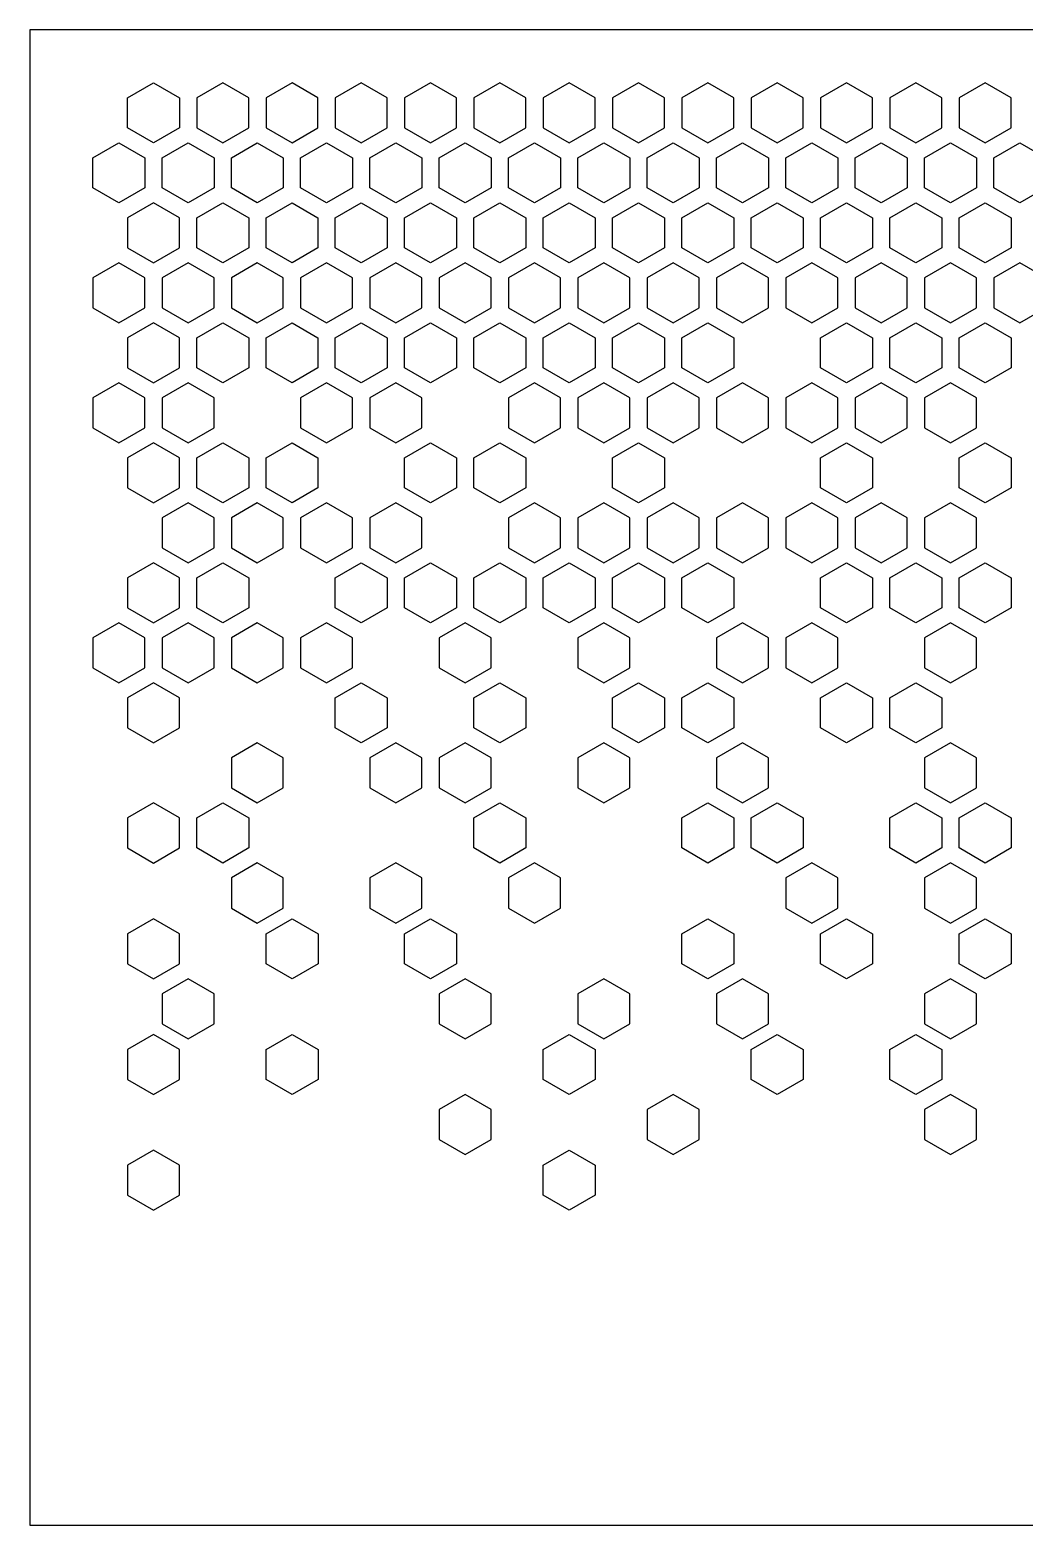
# Model space of a CAD drawing. Header units: millimetres. Extents: x 9733 to 10566, y 2888 to 3129.
# Drawn here: x 9733.3 to 9893.4, y 2888.1 to 3129 of the extents above; entities that cross this region are included whole.
import ezdxf

# ---------------------------------------------------------------- set-up
doc = ezdxf.new("R2010")
doc.units = ezdxf.units.MM
doc.layers.get('0').update_dxf_attribs({"color": 1, "true_color": 0xff0000})

msp = doc.modelspace()

# ---------------------------------------------------------------- linework, layer by layer
for p, q in [((10566.35, 3129.04), (9733.25, 3129.04)), ((9733.25, 3129.04), (9733.25, 2888.14)), ((9748.96, 3118.11), (9753.15, 3120.53)), ((9753.15, 3120.53), (9757.33, 3118.11)), ((9764.31, 3120.53), (9760.12, 3118.11)), ((9768.5, 3118.11), (9764.31, 3120.53)), ((9775.48, 3120.53), (9771.29, 3118.11)), ((9779.66, 3118.11), (9775.48, 3120.53)), ((9786.64, 3120.53), (9782.45, 3118.11)), ((9790.83, 3118.11), (9786.64, 3120.53)), ((9797.81, 3120.53), (9793.62, 3118.11)), ((9802, 3118.11), (9797.81, 3120.53)), ((9808.97, 3120.53), (9804.79, 3118.11)), ((9813.16, 3118.11), (9808.97, 3120.53)), ((9820.14, 3120.53), (9815.95, 3118.11)), ((9824.33, 3118.11), (9820.14, 3120.53)), ((9831.31, 3120.53), (9827.12, 3118.11)), ((9835.49, 3118.11), (9831.31, 3120.53)), ((9842.47, 3120.53), (9838.28, 3118.11)), ((9846.66, 3118.11), (9842.47, 3120.53)), ((9853.64, 3120.53), (9849.45, 3118.11)), ((9857.83, 3118.11), (9853.64, 3120.53)), ((9864.8, 3120.53), (9860.62, 3118.11)), ((9868.99, 3118.11), (9864.8, 3120.53)), ((9875.97, 3120.53), (9871.78, 3118.11)), ((9880.16, 3118.11), (9875.97, 3120.53)), ((9887.14, 3120.53), (9882.95, 3118.11)), ((9891.32, 3118.11), (9887.14, 3120.53)), ((9748.96, 3113.27), (9748.96, 3118.11)), ((9757.33, 3118.11), (9757.33, 3113.27)), ((9760.12, 3118.11), (9760.12, 3113.27)), ((9768.5, 3113.27), (9768.5, 3118.11)), ((9771.29, 3118.11), (9771.29, 3113.27)), ((9779.66, 3113.27), (9779.66, 3118.11)), ((9782.45, 3118.11), (9782.45, 3113.27)), ((9790.83, 3113.27), (9790.83, 3118.11)), ((9793.62, 3118.11), (9793.62, 3113.27)), ((9802, 3113.27), (9802, 3118.11)), ((9804.79, 3118.11), (9804.79, 3113.27)), ((9813.16, 3113.27), (9813.16, 3118.11)), ((9815.95, 3118.11), (9815.95, 3113.27)), ((9824.33, 3113.27), (9824.33, 3118.11)), ((9827.12, 3118.11), (9827.12, 3113.27)), ((9835.49, 3113.27), (9835.49, 3118.11)), ((9838.28, 3118.11), (9838.28, 3113.27)), ((9846.66, 3113.27), (9846.66, 3118.11)), ((9849.45, 3118.11), (9849.45, 3113.27)), ((9857.83, 3113.27), (9857.83, 3118.11)), ((9860.62, 3118.11), (9860.62, 3113.27)), ((9868.99, 3113.27), (9868.99, 3118.11)), ((9871.78, 3118.11), (9871.78, 3113.27)), ((9880.16, 3113.27), (9880.16, 3118.11)), ((9882.95, 3118.11), (9882.95, 3113.27)), ((9891.32, 3113.27), (9891.32, 3118.11)), ((9753.15, 3110.85), (9748.96, 3113.27)), ((9757.33, 3113.27), (9753.15, 3110.85)), ((9760.12, 3113.27), (9764.31, 3110.85)), ((9764.31, 3110.85), (9768.5, 3113.27)), ((9771.29, 3113.27), (9775.48, 3110.85)), ((9775.48, 3110.85), (9779.66, 3113.27)), ((9782.45, 3113.27), (9786.64, 3110.85)), ((9786.64, 3110.85), (9790.83, 3113.27)), ((9793.62, 3113.27), (9797.81, 3110.85)), ((9797.81, 3110.85), (9802, 3113.27)), ((9804.79, 3113.27), (9808.97, 3110.85)), ((9808.97, 3110.85), (9813.16, 3113.27)), ((9815.95, 3113.27), (9820.14, 3110.85)), ((9820.14, 3110.85), (9824.33, 3113.27)), ((9827.12, 3113.27), (9831.31, 3110.85)), ((9831.31, 3110.85), (9835.49, 3113.27)), ((9838.28, 3113.27), (9842.47, 3110.85)), ((9842.47, 3110.85), (9846.66, 3113.27)), ((9849.45, 3113.27), (9853.64, 3110.85)), ((9853.64, 3110.85), (9857.83, 3113.27)), ((9860.62, 3113.27), (9864.8, 3110.85)), ((9864.8, 3110.85), (9868.99, 3113.27)), ((9871.78, 3113.27), (9875.97, 3110.85)), ((9875.97, 3110.85), (9880.16, 3113.27)), ((9882.95, 3113.27), (9887.14, 3110.85)), ((9887.14, 3110.85), (9891.32, 3113.27)), ((9743.37, 3108.44), (9747.56, 3110.86)), ((9747.56, 3110.86), (9751.75, 3108.44)), ((9754.54, 3108.44), (9758.73, 3110.86)), ((9758.73, 3110.86), (9762.92, 3108.44)), ((9765.71, 3108.44), (9769.89, 3110.86)), ((9769.89, 3110.86), (9774.08, 3108.44)), ((9776.87, 3108.44), (9781.06, 3110.86)), ((9781.06, 3110.86), (9785.25, 3108.44)), ((9788.04, 3108.44), (9792.23, 3110.86)), ((9792.23, 3110.86), (9796.41, 3108.44)), ((9799.2, 3108.44), (9803.39, 3110.86)), ((9803.39, 3110.86), (9807.58, 3108.44)), ((9810.37, 3108.44), (9814.56, 3110.86)), ((9814.56, 3110.86), (9818.75, 3108.44)), ((9821.54, 3108.44), (9825.72, 3110.86)), ((9825.72, 3110.86), (9829.91, 3108.44)), ((9832.7, 3108.44), (9836.89, 3110.86)), ((9836.89, 3110.86), (9841.08, 3108.44)), ((9843.87, 3108.44), (9848.06, 3110.86)), ((9848.06, 3110.86), (9852.24, 3108.44)), ((9855.03, 3108.44), (9859.22, 3110.86)), ((9859.22, 3110.86), (9863.41, 3108.44)), ((9866.2, 3108.44), (9870.39, 3110.86)), ((9870.39, 3110.86), (9874.58, 3108.44)), ((9877.37, 3108.44), (9881.55, 3110.86)), ((9881.55, 3110.86), (9885.74, 3108.44)), ((9888.53, 3108.44), (9892.72, 3110.86)), ((9892.72, 3110.86), (9896.91, 3108.44)), ((9743.37, 3103.6), (9743.37, 3108.44)), ((9751.75, 3108.44), (9751.75, 3103.6)), ((9754.54, 3103.6), (9754.54, 3108.44)), ((9762.92, 3108.44), (9762.92, 3103.6)), ((9765.71, 3103.6), (9765.71, 3108.44)), ((9774.08, 3108.44), (9774.08, 3103.6)), ((9776.87, 3103.6), (9776.87, 3108.44)), ((9785.25, 3108.44), (9785.25, 3103.6)), ((9788.04, 3103.6), (9788.04, 3108.44)), ((9796.41, 3108.44), (9796.41, 3103.6)), ((9799.2, 3103.6), (9799.2, 3108.44)), ((9807.58, 3108.44), (9807.58, 3103.6)), ((9810.37, 3103.6), (9810.37, 3108.44)), ((9818.75, 3108.44), (9818.75, 3103.6)), ((9821.54, 3103.6), (9821.54, 3108.44)), ((9829.91, 3108.44), (9829.91, 3103.6)), ((9832.7, 3103.6), (9832.7, 3108.44)), ((9841.08, 3108.44), (9841.08, 3103.6)), ((9843.87, 3103.6), (9843.87, 3108.44)), ((9852.24, 3108.44), (9852.24, 3103.6)), ((9855.03, 3103.6), (9855.03, 3108.44)), ((9863.41, 3108.44), (9863.41, 3103.6)), ((9866.2, 3103.6), (9866.2, 3108.44)), ((9874.58, 3108.44), (9874.58, 3103.6)), ((9877.37, 3103.6), (9877.37, 3108.44)), ((9885.74, 3108.44), (9885.74, 3103.6)), ((9888.53, 3103.6), (9888.53, 3108.44)), ((9747.56, 3101.18), (9743.37, 3103.6)), ((9751.75, 3103.6), (9747.56, 3101.18)), ((9758.73, 3101.18), (9754.54, 3103.6)), ((9762.92, 3103.6), (9758.73, 3101.18)), ((9769.89, 3101.18), (9765.71, 3103.6)), ((9774.08, 3103.6), (9769.89, 3101.18)), ((9781.06, 3101.18), (9776.87, 3103.6)), ((9785.25, 3103.6), (9781.06, 3101.18)), ((9792.23, 3101.18), (9788.04, 3103.6)), ((9796.41, 3103.6), (9792.23, 3101.18)), ((9803.39, 3101.18), (9799.2, 3103.6)), ((9807.58, 3103.6), (9803.39, 3101.18)), ((9814.56, 3101.18), (9810.37, 3103.6)), ((9818.75, 3103.6), (9814.56, 3101.18)), ((9825.72, 3101.18), (9821.54, 3103.6)), ((9829.91, 3103.6), (9825.72, 3101.18)), ((9836.89, 3101.18), (9832.7, 3103.6)), ((9841.08, 3103.6), (9836.89, 3101.18)), ((9848.06, 3101.18), (9843.87, 3103.6)), ((9852.24, 3103.6), (9848.06, 3101.18)), ((9859.22, 3101.18), (9855.03, 3103.6)), ((9863.41, 3103.6), (9859.22, 3101.18)), ((9870.39, 3101.18), (9866.2, 3103.6)), ((9874.58, 3103.6), (9870.39, 3101.18)), ((9881.55, 3101.18), (9877.37, 3103.6)), ((9885.74, 3103.6), (9881.55, 3101.18)), ((9892.72, 3101.18), (9888.53, 3103.6)), ((9896.91, 3103.6), (9892.72, 3101.18)), ((9753.15, 3101.19), (9748.96, 3098.77)), ((9757.33, 3098.77), (9753.15, 3101.19)), ((9760.12, 3098.77), (9764.31, 3101.19)), ((9764.31, 3101.19), (9768.5, 3098.77)), ((9771.29, 3098.77), (9775.48, 3101.19)), ((9775.48, 3101.19), (9779.66, 3098.77)), ((9782.45, 3098.77), (9786.64, 3101.19)), ((9786.64, 3101.19), (9790.83, 3098.77)), ((9793.62, 3098.77), (9797.81, 3101.19)), ((9797.81, 3101.19), (9802, 3098.77)), ((9804.79, 3098.77), (9808.97, 3101.19)), ((9808.97, 3101.19), (9813.16, 3098.77)), ((9815.95, 3098.77), (9820.14, 3101.19)), ((9820.14, 3101.19), (9824.33, 3098.77)), ((9827.12, 3098.77), (9831.31, 3101.19)), ((9831.31, 3101.19), (9835.49, 3098.77)), ((9838.28, 3098.77), (9842.47, 3101.19)), ((9842.47, 3101.19), (9846.66, 3098.77)), ((9849.45, 3098.77), (9853.64, 3101.19)), ((9853.64, 3101.19), (9857.83, 3098.77)), ((9860.62, 3098.77), (9864.8, 3101.19)), ((9864.8, 3101.19), (9868.99, 3098.77)), ((9871.78, 3098.77), (9875.97, 3101.19)), ((9875.97, 3101.19), (9880.16, 3098.77)), ((9882.95, 3098.77), (9887.14, 3101.19)), ((9887.14, 3101.19), (9891.32, 3098.77)), ((9748.96, 3098.77), (9748.96, 3093.93)), ((9757.33, 3093.93), (9757.33, 3098.77)), ((9760.12, 3093.93), (9760.12, 3098.77)), ((9768.5, 3098.77), (9768.5, 3093.93)), ((9771.29, 3093.93), (9771.29, 3098.77)), ((9779.66, 3098.77), (9779.66, 3093.93)), ((9782.45, 3093.93), (9782.45, 3098.77)), ((9790.83, 3098.77), (9790.83, 3093.93)), ((9793.62, 3093.93), (9793.62, 3098.77)), ((9802, 3098.77), (9802, 3093.93)), ((9804.79, 3093.93), (9804.79, 3098.77)), ((9813.16, 3098.77), (9813.16, 3093.93)), ((9815.95, 3093.93), (9815.95, 3098.77)), ((9824.33, 3098.77), (9824.33, 3093.93)), ((9827.12, 3093.93), (9827.12, 3098.77)), ((9835.49, 3098.77), (9835.49, 3093.93)), ((9838.28, 3093.93), (9838.28, 3098.77)), ((9846.66, 3098.77), (9846.66, 3093.93)), ((9849.45, 3093.93), (9849.45, 3098.77)), ((9857.83, 3098.77), (9857.83, 3093.93)), ((9860.62, 3093.93), (9860.62, 3098.77)), ((9868.99, 3098.77), (9868.99, 3093.93)), ((9871.78, 3093.93), (9871.78, 3098.77)), ((9880.16, 3098.77), (9880.16, 3093.93)), ((9882.95, 3093.93), (9882.95, 3098.77)), ((9891.32, 3098.77), (9891.32, 3093.93)), ((9748.96, 3093.93), (9753.15, 3091.51)), ((9753.15, 3091.51), (9757.33, 3093.93)), ((9764.31, 3091.51), (9760.12, 3093.93)), ((9768.5, 3093.93), (9764.31, 3091.51)), ((9775.48, 3091.51), (9771.29, 3093.93)), ((9779.66, 3093.93), (9775.48, 3091.51)), ((9786.64, 3091.51), (9782.45, 3093.93)), ((9790.83, 3093.93), (9786.64, 3091.51)), ((9797.81, 3091.51), (9793.62, 3093.93)), ((9802, 3093.93), (9797.81, 3091.51)), ((9808.97, 3091.51), (9804.79, 3093.93)), ((9813.16, 3093.93), (9808.97, 3091.51)), ((9820.14, 3091.51), (9815.95, 3093.93)), ((9824.33, 3093.93), (9820.14, 3091.51)), ((9831.31, 3091.51), (9827.12, 3093.93)), ((9835.49, 3093.93), (9831.31, 3091.51)), ((9842.47, 3091.51), (9838.28, 3093.93)), ((9846.66, 3093.93), (9842.47, 3091.51)), ((9853.64, 3091.51), (9849.45, 3093.93)), ((9857.83, 3093.93), (9853.64, 3091.51)), ((9864.8, 3091.51), (9860.62, 3093.93)), ((9868.99, 3093.93), (9864.8, 3091.51)), ((9875.97, 3091.51), (9871.78, 3093.93)), ((9880.16, 3093.93), (9875.97, 3091.51)), ((9887.14, 3091.51), (9882.95, 3093.93)), ((9891.32, 3093.93), (9887.14, 3091.51)), ((9747.56, 3091.52), (9743.37, 3089.1)), ((9751.75, 3089.1), (9747.56, 3091.52)), ((9758.73, 3091.52), (9754.54, 3089.1)), ((9762.92, 3089.1), (9758.73, 3091.52)), ((9769.89, 3091.52), (9765.71, 3089.1)), ((9774.08, 3089.1), (9769.89, 3091.52)), ((9781.06, 3091.52), (9776.87, 3089.1)), ((9785.25, 3089.1), (9781.06, 3091.52)), ((9792.23, 3091.52), (9788.04, 3089.1)), ((9796.41, 3089.1), (9792.23, 3091.52)), ((9803.39, 3091.52), (9799.2, 3089.1)), ((9807.58, 3089.1), (9803.39, 3091.52)), ((9814.56, 3091.52), (9810.37, 3089.1)), ((9818.75, 3089.1), (9814.56, 3091.52)), ((9825.72, 3091.52), (9821.54, 3089.1)), ((9829.91, 3089.1), (9825.72, 3091.52)), ((9836.89, 3091.52), (9832.7, 3089.1)), ((9841.08, 3089.1), (9836.89, 3091.52)), ((9848.06, 3091.52), (9843.87, 3089.1)), ((9852.24, 3089.1), (9848.06, 3091.52)), ((9859.22, 3091.52), (9855.03, 3089.1)), ((9863.41, 3089.1), (9859.22, 3091.52)), ((9870.39, 3091.52), (9866.2, 3089.1)), ((9874.58, 3089.1), (9870.39, 3091.52)), ((9881.55, 3091.52), (9877.37, 3089.1)), ((9885.74, 3089.1), (9881.55, 3091.52)), ((9892.72, 3091.52), (9888.53, 3089.1)), ((9896.91, 3089.1), (9892.72, 3091.52)), ((9743.37, 3089.1), (9743.37, 3084.26)), ((9751.75, 3084.26), (9751.75, 3089.1)), ((9754.54, 3089.1), (9754.54, 3084.26)), ((9762.92, 3084.26), (9762.92, 3089.1)), ((9765.71, 3089.1), (9765.71, 3084.26)), ((9774.08, 3084.26), (9774.08, 3089.1)), ((9776.87, 3089.1), (9776.87, 3084.26)), ((9785.25, 3084.26), (9785.25, 3089.1)), ((9788.04, 3089.1), (9788.04, 3084.26)), ((9796.41, 3084.26), (9796.41, 3089.1)), ((9799.2, 3089.1), (9799.2, 3084.26)), ((9807.58, 3084.26), (9807.58, 3089.1)), ((9810.37, 3089.1), (9810.37, 3084.26)), ((9818.75, 3084.26), (9818.75, 3089.1)), ((9821.54, 3089.1), (9821.54, 3084.26)), ((9829.91, 3084.26), (9829.91, 3089.1)), ((9832.7, 3089.1), (9832.7, 3084.26)), ((9841.08, 3084.26), (9841.08, 3089.1)), ((9843.87, 3089.1), (9843.87, 3084.26)), ((9852.24, 3084.26), (9852.24, 3089.1)), ((9855.03, 3089.1), (9855.03, 3084.26)), ((9863.41, 3084.26), (9863.41, 3089.1)), ((9866.2, 3089.1), (9866.2, 3084.26)), ((9874.58, 3084.26), (9874.58, 3089.1)), ((9877.37, 3089.1), (9877.37, 3084.26)), ((9885.74, 3084.26), (9885.74, 3089.1)), ((9888.53, 3089.1), (9888.53, 3084.26)), ((9743.37, 3084.26), (9747.56, 3081.84)), ((9747.56, 3081.84), (9751.75, 3084.26)), ((9754.54, 3084.26), (9758.73, 3081.84)), ((9758.73, 3081.84), (9762.92, 3084.26)), ((9765.71, 3084.26), (9769.89, 3081.84)), ((9769.89, 3081.84), (9774.08, 3084.26)), ((9776.87, 3084.26), (9781.06, 3081.84)), ((9781.06, 3081.84), (9785.25, 3084.26)), ((9788.04, 3084.26), (9792.23, 3081.84)), ((9792.23, 3081.84), (9796.41, 3084.26)), ((9799.2, 3084.26), (9803.39, 3081.84)), ((9803.39, 3081.84), (9807.58, 3084.26)), ((9810.37, 3084.26), (9814.56, 3081.84)), ((9814.56, 3081.84), (9818.75, 3084.26)), ((9821.54, 3084.26), (9825.72, 3081.84)), ((9825.72, 3081.84), (9829.91, 3084.26)), ((9832.7, 3084.26), (9836.89, 3081.84)), ((9836.89, 3081.84), (9841.08, 3084.26)), ((9843.87, 3084.26), (9848.06, 3081.84)), ((9848.06, 3081.84), (9852.24, 3084.26)), ((9855.03, 3084.26), (9859.22, 3081.84)), ((9859.22, 3081.84), (9863.41, 3084.26)), ((9866.2, 3084.26), (9870.39, 3081.84)), ((9870.39, 3081.84), (9874.58, 3084.26)), ((9877.37, 3084.26), (9881.55, 3081.84)), ((9881.55, 3081.84), (9885.74, 3084.26)), ((9888.53, 3084.26), (9892.72, 3081.84)), ((9892.72, 3081.84), (9896.91, 3084.26)), ((9753.15, 3081.85), (9748.96, 3079.43)), ((9757.33, 3079.43), (9753.15, 3081.85)), ((9760.12, 3079.43), (9764.31, 3081.85)), ((9764.31, 3081.85), (9768.5, 3079.43)), ((9771.29, 3079.43), (9775.48, 3081.85)), ((9775.48, 3081.85), (9779.66, 3079.43)), ((9782.45, 3079.43), (9786.64, 3081.85)), ((9786.64, 3081.85), (9790.83, 3079.43)), ((9793.62, 3079.43), (9797.81, 3081.85)), ((9797.81, 3081.85), (9802, 3079.43)), ((9804.79, 3079.43), (9808.97, 3081.85)), ((9808.97, 3081.85), (9813.16, 3079.43)), ((9815.95, 3079.43), (9820.14, 3081.85)), ((9820.14, 3081.85), (9824.33, 3079.43)), ((9827.12, 3079.43), (9831.31, 3081.85)), ((9831.31, 3081.85), (9835.49, 3079.43)), ((9838.28, 3079.43), (9842.47, 3081.85)), ((9842.47, 3081.85), (9846.66, 3079.43)), ((9860.62, 3079.43), (9864.8, 3081.85)), ((9864.8, 3081.85), (9868.99, 3079.43)), ((9871.78, 3079.43), (9875.97, 3081.85)), ((9875.97, 3081.85), (9880.16, 3079.43)), ((9882.95, 3079.43), (9887.14, 3081.85)), ((9887.14, 3081.85), (9891.32, 3079.43)), ((9748.96, 3079.43), (9748.96, 3074.59)), ((9757.33, 3074.59), (9757.33, 3079.43)), ((9760.12, 3074.59), (9760.12, 3079.43)), ((9768.5, 3079.43), (9768.5, 3074.59)), ((9771.29, 3074.59), (9771.29, 3079.43)), ((9779.66, 3079.43), (9779.66, 3074.59)), ((9782.45, 3074.59), (9782.45, 3079.43)), ((9790.83, 3079.43), (9790.83, 3074.59)), ((9793.62, 3074.59), (9793.62, 3079.43)), ((9802, 3079.43), (9802, 3074.59)), ((9804.79, 3074.59), (9804.79, 3079.43)), ((9813.16, 3079.43), (9813.16, 3074.59)), ((9815.95, 3074.59), (9815.95, 3079.43)), ((9824.33, 3079.43), (9824.33, 3074.59)), ((9827.12, 3074.59), (9827.12, 3079.43)), ((9835.49, 3079.43), (9835.49, 3074.59)), ((9838.28, 3074.59), (9838.28, 3079.43)), ((9846.66, 3079.43), (9846.66, 3074.59)), ((9860.62, 3074.59), (9860.62, 3079.43)), ((9868.99, 3079.43), (9868.99, 3074.59)), ((9871.78, 3074.59), (9871.78, 3079.43)), ((9880.16, 3079.43), (9880.16, 3074.59)), ((9882.95, 3074.59), (9882.95, 3079.43)), ((9891.32, 3079.43), (9891.32, 3074.59)), ((9748.96, 3074.59), (9753.15, 3072.17)), ((9753.15, 3072.17), (9757.33, 3074.59)), ((9764.31, 3072.17), (9760.12, 3074.59)), ((9768.5, 3074.59), (9764.31, 3072.17)), ((9775.48, 3072.17), (9771.29, 3074.59)), ((9779.66, 3074.59), (9775.48, 3072.17)), ((9786.64, 3072.17), (9782.45, 3074.59)), ((9790.83, 3074.59), (9786.64, 3072.17)), ((9797.81, 3072.17), (9793.62, 3074.59)), ((9802, 3074.59), (9797.81, 3072.17)), ((9808.97, 3072.17), (9804.79, 3074.59)), ((9813.16, 3074.59), (9808.97, 3072.17)), ((9820.14, 3072.17), (9815.95, 3074.59)), ((9824.33, 3074.59), (9820.14, 3072.17)), ((9831.31, 3072.17), (9827.12, 3074.59)), ((9835.49, 3074.59), (9831.31, 3072.17)), ((9842.47, 3072.17), (9838.28, 3074.59)), ((9846.66, 3074.59), (9842.47, 3072.17)), ((9864.8, 3072.17), (9860.62, 3074.59)), ((9868.99, 3074.59), (9864.8, 3072.17)), ((9875.97, 3072.17), (9871.78, 3074.59)), ((9880.16, 3074.59), (9875.97, 3072.17)), ((9887.14, 3072.17), (9882.95, 3074.59)), ((9891.32, 3074.59), (9887.14, 3072.17)), ((9747.56, 3072.18), (9743.37, 3069.76)), ((9751.75, 3069.76), (9747.56, 3072.18)), ((9758.73, 3072.18), (9754.54, 3069.76)), ((9762.92, 3069.76), (9758.73, 3072.18)), ((9781.06, 3072.18), (9776.87, 3069.76)), ((9785.25, 3069.76), (9781.06, 3072.18)), ((9792.23, 3072.18), (9788.04, 3069.76)), ((9796.41, 3069.76), (9792.23, 3072.18)), ((9814.56, 3072.18), (9810.37, 3069.76)), ((9818.75, 3069.76), (9814.56, 3072.18)), ((9825.72, 3072.18), (9821.54, 3069.76)), ((9829.91, 3069.76), (9825.72, 3072.18)), ((9836.89, 3072.18), (9832.7, 3069.76)), ((9841.08, 3069.76), (9836.89, 3072.18)), ((9848.06, 3072.18), (9843.87, 3069.76)), ((9852.24, 3069.76), (9848.06, 3072.18)), ((9859.22, 3072.18), (9855.03, 3069.76)), ((9863.41, 3069.76), (9859.22, 3072.18)), ((9870.39, 3072.18), (9866.2, 3069.76)), ((9874.58, 3069.76), (9870.39, 3072.18)), ((9881.55, 3072.18), (9877.37, 3069.76)), ((9885.74, 3069.76), (9881.55, 3072.18)), ((9743.37, 3069.76), (9743.37, 3064.92)), ((9751.75, 3064.92), (9751.75, 3069.76)), ((9754.54, 3069.76), (9754.54, 3064.92)), ((9762.92, 3064.92), (9762.92, 3069.76)), ((9776.87, 3069.76), (9776.87, 3064.92)), ((9785.25, 3064.92), (9785.25, 3069.76)), ((9788.04, 3069.76), (9788.04, 3064.92)), ((9796.41, 3064.92), (9796.41, 3069.76)), ((9810.37, 3069.76), (9810.37, 3064.92)), ((9818.75, 3064.92), (9818.75, 3069.76)), ((9821.54, 3069.76), (9821.54, 3064.92)), ((9829.91, 3064.92), (9829.91, 3069.76)), ((9832.7, 3069.76), (9832.7, 3064.92)), ((9841.08, 3064.92), (9841.08, 3069.76)), ((9843.87, 3069.76), (9843.87, 3064.92)), ((9852.24, 3064.92), (9852.24, 3069.76)), ((9855.03, 3069.76), (9855.03, 3064.92)), ((9863.41, 3064.92), (9863.41, 3069.76)), ((9866.2, 3069.76), (9866.2, 3064.92)), ((9874.58, 3064.92), (9874.58, 3069.76)), ((9877.37, 3069.76), (9877.37, 3064.92)), ((9885.74, 3064.92), (9885.74, 3069.76)), ((9743.37, 3064.92), (9747.56, 3062.5)), ((9747.56, 3062.5), (9751.75, 3064.92)), ((9754.54, 3064.92), (9758.73, 3062.5)), ((9758.73, 3062.5), (9762.92, 3064.92)), ((9776.87, 3064.92), (9781.06, 3062.5)), ((9781.06, 3062.5), (9785.25, 3064.92)), ((9788.04, 3064.92), (9792.23, 3062.5)), ((9792.23, 3062.5), (9796.41, 3064.92)), ((9810.37, 3064.92), (9814.56, 3062.5)), ((9814.56, 3062.5), (9818.75, 3064.92)), ((9821.54, 3064.92), (9825.72, 3062.5)), ((9825.72, 3062.5), (9829.91, 3064.92)), ((9832.7, 3064.92), (9836.89, 3062.5)), ((9836.89, 3062.5), (9841.08, 3064.92)), ((9843.87, 3064.92), (9848.06, 3062.5)), ((9848.06, 3062.5), (9852.24, 3064.92)), ((9855.03, 3064.92), (9859.22, 3062.5)), ((9859.22, 3062.5), (9863.41, 3064.92)), ((9866.2, 3064.92), (9870.39, 3062.5)), ((9870.39, 3062.5), (9874.58, 3064.92)), ((9877.37, 3064.92), (9881.55, 3062.5)), ((9881.55, 3062.5), (9885.74, 3064.92)), ((9753.15, 3062.51), (9748.96, 3060.09)), ((9757.33, 3060.09), (9753.15, 3062.51)), ((9760.12, 3060.09), (9764.31, 3062.51)), ((9764.31, 3062.51), (9768.5, 3060.09)), ((9771.29, 3060.09), (9775.48, 3062.51)), ((9775.48, 3062.51), (9779.66, 3060.09)), ((9793.62, 3060.09), (9797.81, 3062.51)), ((9797.81, 3062.51), (9802, 3060.09)), ((9804.79, 3060.09), (9808.97, 3062.51)), ((9808.97, 3062.51), (9813.16, 3060.09)), ((9827.12, 3060.09), (9831.31, 3062.51)), ((9831.31, 3062.51), (9835.49, 3060.09)), ((9860.62, 3060.09), (9864.8, 3062.51)), ((9864.8, 3062.51), (9868.99, 3060.09)), ((9882.95, 3060.09), (9887.14, 3062.51)), ((9887.14, 3062.51), (9891.32, 3060.09)), ((9748.96, 3060.09), (9748.96, 3055.25)), ((9757.33, 3055.25), (9757.33, 3060.09)), ((9760.12, 3055.25), (9760.12, 3060.09)), ((9768.5, 3060.09), (9768.5, 3055.25)), ((9771.29, 3055.25), (9771.29, 3060.09)), ((9779.66, 3060.09), (9779.66, 3055.25)), ((9793.62, 3055.25), (9793.62, 3060.09)), ((9802, 3060.09), (9802, 3055.25)), ((9804.79, 3055.25), (9804.79, 3060.09)), ((9813.16, 3060.09), (9813.16, 3055.25)), ((9827.12, 3055.25), (9827.12, 3060.09)), ((9835.49, 3060.09), (9835.49, 3055.25)), ((9860.62, 3055.25), (9860.62, 3060.09)), ((9868.99, 3060.09), (9868.99, 3055.25)), ((9882.95, 3055.25), (9882.95, 3060.09)), ((9891.32, 3060.09), (9891.32, 3055.25)), ((9748.96, 3055.25), (9753.15, 3052.83)), ((9753.15, 3052.83), (9757.33, 3055.25)), ((9764.31, 3052.83), (9760.12, 3055.25)), ((9768.5, 3055.25), (9764.31, 3052.83)), ((9775.48, 3052.83), (9771.29, 3055.25)), ((9779.66, 3055.25), (9775.48, 3052.83)), ((9797.81, 3052.83), (9793.62, 3055.25)), ((9802, 3055.25), (9797.81, 3052.83)), ((9808.97, 3052.83), (9804.79, 3055.25)), ((9813.16, 3055.25), (9808.97, 3052.83)), ((9831.31, 3052.83), (9827.12, 3055.25)), ((9835.49, 3055.25), (9831.31, 3052.83)), ((9864.8, 3052.83), (9860.62, 3055.25)), ((9868.99, 3055.25), (9864.8, 3052.83)), ((9887.14, 3052.83), (9882.95, 3055.25)), ((9891.32, 3055.25), (9887.14, 3052.83)), ((9758.73, 3052.84), (9754.54, 3050.42)), ((9762.92, 3050.42), (9758.73, 3052.84)), ((9769.89, 3052.84), (9765.71, 3050.42)), ((9774.08, 3050.42), (9769.89, 3052.84)), ((9781.06, 3052.84), (9776.87, 3050.42)), ((9785.25, 3050.42), (9781.06, 3052.84)), ((9792.23, 3052.84), (9788.04, 3050.42)), ((9796.41, 3050.42), (9792.23, 3052.84)), ((9814.56, 3052.84), (9810.37, 3050.42)), ((9818.75, 3050.42), (9814.56, 3052.84)), ((9825.72, 3052.84), (9821.54, 3050.42)), ((9829.91, 3050.42), (9825.72, 3052.84)), ((9836.89, 3052.84), (9832.7, 3050.42)), ((9841.08, 3050.42), (9836.89, 3052.84)), ((9848.06, 3052.84), (9843.87, 3050.42)), ((9852.24, 3050.42), (9848.06, 3052.84)), ((9859.22, 3052.84), (9855.03, 3050.42)), ((9863.41, 3050.42), (9859.22, 3052.84)), ((9870.39, 3052.84), (9866.2, 3050.42)), ((9874.58, 3050.42), (9870.39, 3052.84)), ((9881.55, 3052.84), (9877.37, 3050.42)), ((9885.74, 3050.42), (9881.55, 3052.84)), ((9754.54, 3050.42), (9754.54, 3045.58)), ((9762.92, 3045.58), (9762.92, 3050.42)), ((9765.71, 3050.42), (9765.71, 3045.58)), ((9774.08, 3045.58), (9774.08, 3050.42)), ((9776.87, 3050.42), (9776.87, 3045.58)), ((9785.25, 3045.58), (9785.25, 3050.42)), ((9788.04, 3050.42), (9788.04, 3045.58)), ((9796.41, 3045.58), (9796.41, 3050.42)), ((9810.37, 3050.42), (9810.37, 3045.58)), ((9818.75, 3045.58), (9818.75, 3050.42)), ((9821.54, 3050.42), (9821.54, 3045.58)), ((9829.91, 3045.58), (9829.91, 3050.42)), ((9832.7, 3050.42), (9832.7, 3045.58)), ((9841.08, 3045.58), (9841.08, 3050.42)), ((9843.87, 3050.42), (9843.87, 3045.58)), ((9852.24, 3045.58), (9852.24, 3050.42)), ((9855.03, 3050.42), (9855.03, 3045.58)), ((9863.41, 3045.58), (9863.41, 3050.42)), ((9866.2, 3050.42), (9866.2, 3045.58)), ((9874.58, 3045.58), (9874.58, 3050.42)), ((9877.37, 3050.42), (9877.37, 3045.58)), ((9885.74, 3045.58), (9885.74, 3050.42)), ((9754.54, 3045.58), (9758.73, 3043.16)), ((9758.73, 3043.16), (9762.92, 3045.58)), ((9765.71, 3045.58), (9769.89, 3043.16)), ((9769.89, 3043.16), (9774.08, 3045.58)), ((9776.87, 3045.58), (9781.06, 3043.16)), ((9781.06, 3043.16), (9785.25, 3045.58)), ((9788.04, 3045.58), (9792.23, 3043.16)), ((9792.23, 3043.16), (9796.41, 3045.58)), ((9810.37, 3045.58), (9814.56, 3043.16)), ((9814.56, 3043.16), (9818.75, 3045.58)), ((9821.54, 3045.58), (9825.72, 3043.16)), ((9825.72, 3043.16), (9829.91, 3045.58)), ((9832.7, 3045.58), (9836.89, 3043.16)), ((9836.89, 3043.16), (9841.08, 3045.58)), ((9843.87, 3045.58), (9848.06, 3043.16)), ((9848.06, 3043.16), (9852.24, 3045.58)), ((9855.03, 3045.58), (9859.22, 3043.16)), ((9859.22, 3043.16), (9863.41, 3045.58)), ((9866.2, 3045.58), (9870.39, 3043.16)), ((9870.39, 3043.16), (9874.58, 3045.58)), ((9877.37, 3045.58), (9881.55, 3043.16)), ((9881.55, 3043.16), (9885.74, 3045.58)), ((9753.15, 3043.17), (9748.96, 3040.75)), ((9757.33, 3040.75), (9753.15, 3043.17)), ((9760.12, 3040.75), (9764.31, 3043.17)), ((9764.31, 3043.17), (9768.5, 3040.75)), ((9782.45, 3040.75), (9786.64, 3043.17)), ((9786.64, 3043.17), (9790.83, 3040.75)), ((9793.62, 3040.75), (9797.81, 3043.17)), ((9797.81, 3043.17), (9802, 3040.75)), ((9804.79, 3040.75), (9808.97, 3043.17)), ((9808.97, 3043.17), (9813.16, 3040.75)), ((9815.95, 3040.75), (9820.14, 3043.17)), ((9820.14, 3043.17), (9824.33, 3040.75)), ((9827.12, 3040.75), (9831.31, 3043.17)), ((9831.31, 3043.17), (9835.49, 3040.75)), ((9838.28, 3040.75), (9842.47, 3043.17)), ((9842.47, 3043.17), (9846.66, 3040.75)), ((9860.62, 3040.75), (9864.8, 3043.17)), ((9864.8, 3043.17), (9868.99, 3040.75)), ((9871.78, 3040.75), (9875.97, 3043.17)), ((9875.97, 3043.17), (9880.16, 3040.75)), ((9882.95, 3040.75), (9887.14, 3043.17)), ((9887.14, 3043.17), (9891.32, 3040.75)), ((9748.96, 3040.75), (9748.96, 3035.91)), ((9757.33, 3035.91), (9757.33, 3040.75)), ((9760.12, 3035.91), (9760.12, 3040.75)), ((9768.5, 3040.75), (9768.5, 3035.91)), ((9782.45, 3035.91), (9782.45, 3040.75)), ((9790.83, 3040.75), (9790.83, 3035.91)), ((9793.62, 3035.91), (9793.62, 3040.75)), ((9802, 3040.75), (9802, 3035.91)), ((9804.79, 3035.91), (9804.79, 3040.75)), ((9813.16, 3040.75), (9813.16, 3035.91)), ((9815.95, 3035.91), (9815.95, 3040.75)), ((9824.33, 3040.75), (9824.33, 3035.91)), ((9827.12, 3035.91), (9827.12, 3040.75)), ((9835.49, 3040.75), (9835.49, 3035.91)), ((9838.28, 3035.91), (9838.28, 3040.75)), ((9846.66, 3040.75), (9846.66, 3035.91)), ((9860.62, 3035.91), (9860.62, 3040.75)), ((9868.99, 3040.75), (9868.99, 3035.91)), ((9871.78, 3035.91), (9871.78, 3040.75)), ((9880.16, 3040.75), (9880.16, 3035.91)), ((9882.95, 3035.91), (9882.95, 3040.75)), ((9891.32, 3040.75), (9891.32, 3035.91)), ((9748.96, 3035.91), (9753.15, 3033.49)), ((9753.15, 3033.49), (9757.33, 3035.91)), ((9764.31, 3033.49), (9760.12, 3035.91)), ((9768.5, 3035.91), (9764.31, 3033.49)), ((9786.64, 3033.49), (9782.45, 3035.91)), ((9790.83, 3035.91), (9786.64, 3033.49)), ((9797.81, 3033.49), (9793.62, 3035.91)), ((9802, 3035.91), (9797.81, 3033.49)), ((9808.97, 3033.49), (9804.79, 3035.91)), ((9813.16, 3035.91), (9808.97, 3033.49)), ((9820.14, 3033.49), (9815.95, 3035.91)), ((9824.33, 3035.91), (9820.14, 3033.49)), ((9831.31, 3033.49), (9827.12, 3035.91)), ((9835.49, 3035.91), (9831.31, 3033.49)), ((9842.47, 3033.49), (9838.28, 3035.91)), ((9846.66, 3035.91), (9842.47, 3033.49)), ((9864.8, 3033.49), (9860.62, 3035.91)), ((9868.99, 3035.91), (9864.8, 3033.49)), ((9875.97, 3033.49), (9871.78, 3035.91)), ((9880.16, 3035.91), (9875.97, 3033.49)), ((9887.14, 3033.49), (9882.95, 3035.91)), ((9891.32, 3035.91), (9887.14, 3033.49)), ((9747.56, 3033.5), (9743.37, 3031.08)), ((9751.75, 3031.08), (9747.56, 3033.5)), ((9758.73, 3033.5), (9754.54, 3031.08)), ((9762.92, 3031.08), (9758.73, 3033.5)), ((9769.89, 3033.5), (9765.71, 3031.08)), ((9774.08, 3031.08), (9769.89, 3033.5)), ((9781.06, 3033.5), (9776.87, 3031.08)), ((9785.25, 3031.08), (9781.06, 3033.5)), ((9803.39, 3033.5), (9799.2, 3031.08)), ((9807.58, 3031.08), (9803.39, 3033.5)), ((9825.72, 3033.5), (9821.54, 3031.08)), ((9829.91, 3031.08), (9825.72, 3033.5)), ((9848.06, 3033.5), (9843.87, 3031.08)), ((9852.24, 3031.08), (9848.06, 3033.5)), ((9859.22, 3033.5), (9855.03, 3031.08)), ((9863.41, 3031.08), (9859.22, 3033.5)), ((9881.55, 3033.5), (9877.37, 3031.08)), ((9885.74, 3031.08), (9881.55, 3033.5)), ((9743.37, 3031.08), (9743.37, 3026.24)), ((9751.75, 3026.24), (9751.75, 3031.08)), ((9754.54, 3031.08), (9754.54, 3026.24)), ((9762.92, 3026.24), (9762.92, 3031.08)), ((9765.71, 3031.08), (9765.71, 3026.24)), ((9774.08, 3026.24), (9774.08, 3031.08)), ((9776.87, 3031.08), (9776.87, 3026.24)), ((9785.25, 3026.24), (9785.25, 3031.08)), ((9799.2, 3031.08), (9799.2, 3026.24)), ((9807.58, 3026.24), (9807.58, 3031.08)), ((9821.54, 3031.08), (9821.54, 3026.24)), ((9829.91, 3026.24), (9829.91, 3031.08)), ((9843.87, 3031.08), (9843.87, 3026.24)), ((9852.24, 3026.24), (9852.24, 3031.08)), ((9855.03, 3031.08), (9855.03, 3026.24)), ((9863.41, 3026.24), (9863.41, 3031.08)), ((9877.37, 3031.08), (9877.37, 3026.24)), ((9885.74, 3026.24), (9885.74, 3031.08)), ((9743.37, 3026.24), (9747.56, 3023.82)), ((9747.56, 3023.82), (9751.75, 3026.24)), ((9754.54, 3026.24), (9758.73, 3023.82)), ((9758.73, 3023.82), (9762.92, 3026.24)), ((9765.71, 3026.24), (9769.89, 3023.82)), ((9769.89, 3023.82), (9774.08, 3026.24)), ((9776.87, 3026.24), (9781.06, 3023.82)), ((9781.06, 3023.82), (9785.25, 3026.24)), ((9799.2, 3026.24), (9803.39, 3023.82)), ((9803.39, 3023.82), (9807.58, 3026.24)), ((9821.54, 3026.24), (9825.72, 3023.82)), ((9825.72, 3023.82), (9829.91, 3026.24)), ((9843.87, 3026.24), (9848.06, 3023.82)), ((9848.06, 3023.82), (9852.24, 3026.24)), ((9855.03, 3026.24), (9859.22, 3023.82)), ((9859.22, 3023.82), (9863.41, 3026.24)), ((9877.37, 3026.24), (9881.55, 3023.82)), ((9881.55, 3023.82), (9885.74, 3026.24)), ((9753.15, 3023.83), (9748.96, 3021.41)), ((9757.33, 3021.41), (9753.15, 3023.83)), ((9782.45, 3021.41), (9786.64, 3023.83)), ((9786.64, 3023.83), (9790.83, 3021.41)), ((9804.79, 3021.41), (9808.97, 3023.83)), ((9808.97, 3023.83), (9813.16, 3021.41)), ((9827.12, 3021.41), (9831.31, 3023.83)), ((9831.31, 3023.83), (9835.49, 3021.41)), ((9838.28, 3021.41), (9842.47, 3023.83)), ((9842.47, 3023.83), (9846.66, 3021.41)), ((9860.62, 3021.41), (9864.8, 3023.83)), ((9864.8, 3023.83), (9868.99, 3021.41)), ((9871.78, 3021.41), (9875.97, 3023.83)), ((9875.97, 3023.83), (9880.16, 3021.41)), ((9748.96, 3021.41), (9748.96, 3016.57)), ((9757.33, 3016.57), (9757.33, 3021.41)), ((9782.45, 3016.57), (9782.45, 3021.41)), ((9790.83, 3021.41), (9790.83, 3016.57)), ((9804.79, 3016.57), (9804.79, 3021.41)), ((9813.16, 3021.41), (9813.16, 3016.57)), ((9827.12, 3016.57), (9827.12, 3021.41)), ((9835.49, 3021.41), (9835.49, 3016.57)), ((9838.28, 3016.57), (9838.28, 3021.41)), ((9846.66, 3021.41), (9846.66, 3016.57)), ((9860.62, 3016.57), (9860.62, 3021.41)), ((9868.99, 3021.41), (9868.99, 3016.57)), ((9871.78, 3016.57), (9871.78, 3021.41)), ((9880.16, 3021.41), (9880.16, 3016.57)), ((9748.96, 3016.57), (9753.15, 3014.15)), ((9753.15, 3014.15), (9757.33, 3016.57)), ((9786.64, 3014.15), (9782.45, 3016.57)), ((9790.83, 3016.57), (9786.64, 3014.15)), ((9808.97, 3014.15), (9804.79, 3016.57)), ((9813.16, 3016.57), (9808.97, 3014.15)), ((9831.31, 3014.15), (9827.12, 3016.57)), ((9835.49, 3016.57), (9831.31, 3014.15)), ((9842.47, 3014.15), (9838.28, 3016.57)), ((9846.66, 3016.57), (9842.47, 3014.15)), ((9864.8, 3014.15), (9860.62, 3016.57)), ((9868.99, 3016.57), (9864.8, 3014.15)), ((9875.97, 3014.15), (9871.78, 3016.57)), ((9880.16, 3016.57), (9875.97, 3014.15)), ((9769.89, 3014.16), (9765.71, 3011.74)), ((9774.08, 3011.74), (9769.89, 3014.16)), ((9792.23, 3014.16), (9788.04, 3011.74)), ((9796.41, 3011.74), (9792.23, 3014.16)), ((9803.39, 3014.16), (9799.2, 3011.74)), ((9807.58, 3011.74), (9803.39, 3014.16)), ((9825.72, 3014.16), (9821.54, 3011.74)), ((9829.91, 3011.74), (9825.72, 3014.16)), ((9848.06, 3014.16), (9843.87, 3011.74)), ((9852.24, 3011.74), (9848.06, 3014.16)), ((9881.55, 3014.16), (9877.37, 3011.74)), ((9885.74, 3011.74), (9881.55, 3014.16)), ((9765.71, 3011.74), (9765.71, 3006.9)), ((9774.08, 3006.9), (9774.08, 3011.74)), ((9788.04, 3011.74), (9788.04, 3006.9)), ((9796.41, 3006.9), (9796.41, 3011.74)), ((9799.2, 3011.74), (9799.2, 3006.9)), ((9807.58, 3006.9), (9807.58, 3011.74)), ((9821.54, 3011.74), (9821.54, 3006.9)), ((9829.91, 3006.9), (9829.91, 3011.74)), ((9843.87, 3011.74), (9843.87, 3006.9)), ((9852.24, 3006.9), (9852.24, 3011.74)), ((9877.37, 3011.74), (9877.37, 3006.9)), ((9885.74, 3006.9), (9885.74, 3011.74)), ((9765.71, 3006.9), (9769.89, 3004.48)), ((9769.89, 3004.48), (9774.08, 3006.9)), ((9788.04, 3006.9), (9792.23, 3004.48)), ((9792.23, 3004.48), (9796.41, 3006.9)), ((9799.2, 3006.9), (9803.39, 3004.48)), ((9803.39, 3004.48), (9807.58, 3006.9)), ((9821.54, 3006.9), (9825.72, 3004.48)), ((9825.72, 3004.48), (9829.91, 3006.9)), ((9843.87, 3006.9), (9848.06, 3004.48)), ((9848.06, 3004.48), (9852.24, 3006.9)), ((9877.37, 3006.9), (9881.55, 3004.48)), ((9881.55, 3004.48), (9885.74, 3006.9)), ((9753.15, 3004.49), (9748.96, 3002.07)), ((9757.33, 3002.07), (9753.15, 3004.49)), ((9760.12, 3002.07), (9764.31, 3004.49)), ((9764.31, 3004.49), (9768.5, 3002.07)), ((9804.79, 3002.07), (9808.97, 3004.49)), ((9808.97, 3004.49), (9813.16, 3002.07)), ((9838.28, 3002.07), (9842.47, 3004.49)), ((9842.47, 3004.49), (9846.66, 3002.07)), ((9849.45, 3002.07), (9853.64, 3004.49)), ((9853.64, 3004.49), (9857.83, 3002.07)), ((9871.78, 3002.07), (9875.97, 3004.49)), ((9875.97, 3004.49), (9880.16, 3002.07)), ((9882.95, 3002.07), (9887.14, 3004.49)), ((9887.14, 3004.49), (9891.32, 3002.07)), ((9748.96, 3002.07), (9748.96, 2997.23)), ((9757.33, 2997.23), (9757.33, 3002.07)), ((9760.12, 2997.23), (9760.12, 3002.07)), ((9768.5, 3002.07), (9768.5, 2997.23)), ((9804.79, 2997.23), (9804.79, 3002.07)), ((9813.16, 3002.07), (9813.16, 2997.23)), ((9838.28, 2997.23), (9838.28, 3002.07)), ((9846.66, 3002.07), (9846.66, 2997.23)), ((9849.45, 2997.23), (9849.45, 3002.07)), ((9857.83, 3002.07), (9857.83, 2997.23)), ((9871.78, 2997.23), (9871.78, 3002.07)), ((9880.16, 3002.07), (9880.16, 2997.23)), ((9882.95, 2997.23), (9882.95, 3002.07)), ((9891.32, 3002.07), (9891.32, 2997.23)), ((9748.96, 2997.23), (9753.15, 2994.81)), ((9753.15, 2994.81), (9757.33, 2997.23)), ((9764.31, 2994.81), (9760.12, 2997.23)), ((9768.5, 2997.23), (9764.31, 2994.81)), ((9808.97, 2994.81), (9804.79, 2997.23)), ((9813.16, 2997.23), (9808.97, 2994.81)), ((9842.47, 2994.81), (9838.28, 2997.23)), ((9846.66, 2997.23), (9842.47, 2994.81)), ((9853.64, 2994.81), (9849.45, 2997.23)), ((9857.83, 2997.23), (9853.64, 2994.81)), ((9875.97, 2994.81), (9871.78, 2997.23)), ((9880.16, 2997.23), (9875.97, 2994.81)), ((9887.14, 2994.81), (9882.95, 2997.23)), ((9891.32, 2997.23), (9887.14, 2994.81)), ((9769.89, 2994.82), (9765.71, 2992.4)), ((9774.08, 2992.4), (9769.89, 2994.82)), ((9792.23, 2994.82), (9788.04, 2992.4)), ((9796.41, 2992.4), (9792.23, 2994.82)), ((9814.56, 2994.82), (9810.37, 2992.4)), ((9818.75, 2992.4), (9814.56, 2994.82)), ((9859.22, 2994.82), (9855.03, 2992.4)), ((9863.41, 2992.4), (9859.22, 2994.82)), ((9881.55, 2994.82), (9877.37, 2992.4)), ((9885.74, 2992.4), (9881.55, 2994.82)), ((9765.71, 2992.4), (9765.71, 2987.56)), ((9774.08, 2987.56), (9774.08, 2992.4)), ((9788.04, 2992.4), (9788.04, 2987.56)), ((9796.41, 2987.56), (9796.41, 2992.4)), ((9810.37, 2992.4), (9810.37, 2987.56)), ((9818.75, 2987.56), (9818.75, 2992.4)), ((9855.03, 2992.4), (9855.03, 2987.56)), ((9863.41, 2987.56), (9863.41, 2992.4)), ((9877.37, 2992.4), (9877.37, 2987.56)), ((9885.74, 2987.56), (9885.74, 2992.4)), ((9765.71, 2987.56), (9769.89, 2985.14)), ((9769.89, 2985.14), (9774.08, 2987.56)), ((9788.04, 2987.56), (9792.23, 2985.14)), ((9792.23, 2985.14), (9796.41, 2987.56)), ((9810.37, 2987.56), (9814.56, 2985.14)), ((9814.56, 2985.14), (9818.75, 2987.56)), ((9855.03, 2987.56), (9859.22, 2985.14)), ((9859.22, 2985.14), (9863.41, 2987.56)), ((9877.37, 2987.56), (9881.55, 2985.14)), ((9881.55, 2985.14), (9885.74, 2987.56)), ((9753.15, 2985.84), (9748.96, 2983.42)), ((9757.33, 2983.42), (9753.15, 2985.84)), ((9771.29, 2983.42), (9775.48, 2985.84)), ((9775.48, 2985.84), (9779.67, 2983.42)), ((9793.62, 2983.42), (9797.81, 2985.84)), ((9797.81, 2985.84), (9802, 2983.42)), ((9838.28, 2983.42), (9842.47, 2985.84)), ((9842.47, 2985.84), (9846.66, 2983.42)), ((9860.62, 2983.42), (9864.8, 2985.84)), ((9864.8, 2985.84), (9868.99, 2983.42)), ((9882.95, 2983.42), (9887.14, 2985.84)), ((9887.14, 2985.84), (9891.32, 2983.42)), ((9748.96, 2983.42), (9748.96, 2978.58)), ((9757.33, 2978.58), (9757.33, 2983.42)), ((9771.29, 2978.58), (9771.29, 2983.42)), ((9779.67, 2983.42), (9779.67, 2978.58)), ((9793.62, 2978.58), (9793.62, 2983.42)), ((9802, 2983.42), (9802, 2978.58)), ((9838.28, 2978.58), (9838.28, 2983.42)), ((9846.66, 2983.42), (9846.66, 2978.58)), ((9860.62, 2978.58), (9860.62, 2983.42)), ((9868.99, 2983.42), (9868.99, 2978.58)), ((9882.95, 2978.58), (9882.95, 2983.42)), ((9891.32, 2983.42), (9891.32, 2978.58)), ((9748.96, 2978.58), (9753.15, 2976.16)), ((9753.15, 2976.16), (9757.33, 2978.58)), ((9775.48, 2976.16), (9771.29, 2978.58)), ((9779.67, 2978.58), (9775.48, 2976.16)), ((9797.81, 2976.16), (9793.62, 2978.58)), ((9802, 2978.58), (9797.81, 2976.16)), ((9842.47, 2976.16), (9838.28, 2978.58)), ((9846.66, 2978.58), (9842.47, 2976.16)), ((9864.8, 2976.16), (9860.62, 2978.58)), ((9868.99, 2978.58), (9864.8, 2976.16)), ((9887.14, 2976.16), (9882.95, 2978.58)), ((9891.32, 2978.58), (9887.14, 2976.16)), ((9758.73, 2976.17), (9754.54, 2973.75)), ((9762.92, 2973.75), (9758.73, 2976.17)), ((9803.39, 2976.17), (9799.2, 2973.75)), ((9807.58, 2973.75), (9803.39, 2976.17)), ((9825.72, 2976.17), (9821.54, 2973.75)), ((9829.91, 2973.75), (9825.72, 2976.17)), ((9848.06, 2976.17), (9843.87, 2973.75)), ((9852.24, 2973.75), (9848.06, 2976.17)), ((9881.55, 2976.17), (9877.37, 2973.75)), ((9885.74, 2973.75), (9881.55, 2976.17)), ((9754.54, 2973.75), (9754.54, 2968.91)), ((9762.92, 2968.91), (9762.92, 2973.75)), ((9799.2, 2973.75), (9799.2, 2968.91)), ((9807.58, 2968.91), (9807.58, 2973.75)), ((9821.54, 2973.75), (9821.54, 2968.91)), ((9829.91, 2968.91), (9829.91, 2973.75)), ((9843.87, 2973.75), (9843.87, 2968.91)), ((9852.24, 2968.91), (9852.24, 2973.75)), ((9877.37, 2973.75), (9877.37, 2968.91)), ((9885.74, 2968.91), (9885.74, 2973.75)), ((9754.54, 2968.91), (9758.73, 2966.49)), ((9758.73, 2966.49), (9762.92, 2968.91)), ((9799.2, 2968.91), (9803.39, 2966.49)), ((9803.39, 2966.49), (9807.58, 2968.91)), ((9821.54, 2968.91), (9825.72, 2966.49)), ((9825.72, 2966.49), (9829.91, 2968.91)), ((9843.87, 2968.91), (9848.06, 2966.49)), ((9848.06, 2966.49), (9852.24, 2968.91)), ((9877.37, 2968.91), (9881.55, 2966.49)), ((9881.55, 2966.49), (9885.74, 2968.91)), ((9753.15, 2967.19), (9748.96, 2964.77)), ((9757.33, 2964.77), (9753.15, 2967.19)), ((9771.29, 2964.77), (9775.48, 2967.19)), ((9775.48, 2967.19), (9779.67, 2964.77)), ((9815.95, 2964.77), (9820.14, 2967.19)), ((9820.14, 2967.19), (9824.33, 2964.77)), ((9849.45, 2964.77), (9853.64, 2967.19)), ((9853.64, 2967.19), (9857.83, 2964.77)), ((9871.78, 2964.77), (9875.97, 2967.19)), ((9875.97, 2967.19), (9880.16, 2964.77)), ((9748.96, 2964.77), (9748.96, 2959.93)), ((9757.33, 2959.93), (9757.33, 2964.77)), ((9771.29, 2959.93), (9771.29, 2964.77)), ((9779.67, 2964.77), (9779.67, 2959.93)), ((9815.95, 2959.93), (9815.95, 2964.77)), ((9824.33, 2964.77), (9824.33, 2959.93)), ((9849.45, 2959.93), (9849.45, 2964.77)), ((9857.83, 2964.77), (9857.83, 2959.93)), ((9871.78, 2959.93), (9871.78, 2964.77)), ((9880.16, 2964.77), (9880.16, 2959.93)), ((9748.96, 2959.93), (9753.15, 2957.51)), ((9753.15, 2957.51), (9757.33, 2959.93)), ((9775.48, 2957.51), (9771.29, 2959.93)), ((9779.67, 2959.93), (9775.48, 2957.51)), ((9820.14, 2957.51), (9815.95, 2959.93)), ((9824.33, 2959.93), (9820.14, 2957.51)), ((9853.64, 2957.51), (9849.45, 2959.93)), ((9857.83, 2959.93), (9853.64, 2957.51)), ((9875.97, 2957.51), (9871.78, 2959.93)), ((9880.16, 2959.93), (9875.97, 2957.51)), ((9803.39, 2957.52), (9799.2, 2955.1)), ((9807.58, 2955.1), (9803.39, 2957.52)), ((9836.89, 2957.52), (9832.7, 2955.1)), ((9841.08, 2955.1), (9836.89, 2957.52)), ((9881.55, 2957.52), (9877.37, 2955.1)), ((9885.74, 2955.1), (9881.55, 2957.52)), ((9799.2, 2955.1), (9799.2, 2950.26)), ((9807.58, 2950.26), (9807.58, 2955.1)), ((9832.7, 2955.1), (9832.7, 2950.26)), ((9841.08, 2950.26), (9841.08, 2955.1)), ((9877.37, 2955.1), (9877.37, 2950.26)), ((9885.74, 2950.26), (9885.74, 2955.1)), ((9799.2, 2950.26), (9803.39, 2947.84)), ((9803.39, 2947.84), (9807.58, 2950.26)), ((9832.7, 2950.26), (9836.89, 2947.84)), ((9836.89, 2947.84), (9841.08, 2950.26)), ((9877.37, 2950.26), (9881.55, 2947.84)), ((9881.55, 2947.84), (9885.74, 2950.26)), ((9753.15, 2948.54), (9748.96, 2946.12)), ((9757.33, 2946.12), (9753.15, 2948.54)), ((9815.95, 2946.12), (9820.14, 2948.54)), ((9820.14, 2948.54), (9824.33, 2946.12)), ((9748.96, 2946.12), (9748.96, 2941.28)), ((9757.33, 2941.28), (9757.33, 2946.12)), ((9815.95, 2941.28), (9815.95, 2946.12)), ((9824.33, 2946.12), (9824.33, 2941.28)), ((9748.96, 2941.28), (9753.15, 2938.87)), ((9753.15, 2938.87), (9757.33, 2941.28)), ((9820.14, 2938.87), (9815.95, 2941.28)), ((9824.33, 2941.28), (9820.14, 2938.87)), ((9733.25, 2888.14), (10566.35, 2888.14))]:
    msp.add_line(p, q)

doc.saveas('drawing.dxf')
